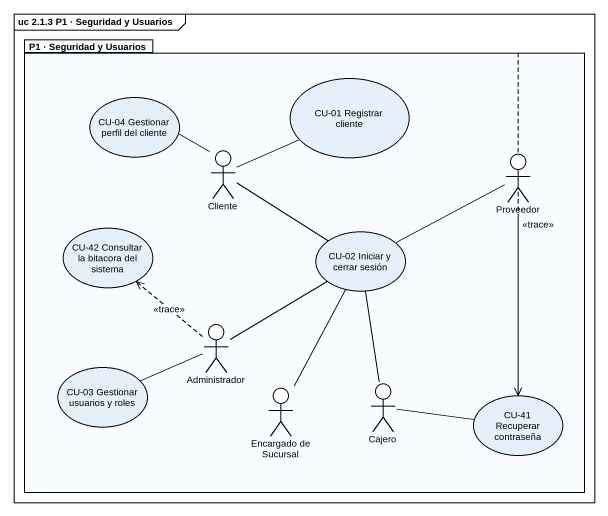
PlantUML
@startuml
mainframe uc 2.1.3 P1 · Seguridad y Usuarios
package "P1 · Seguridad y Usuarios" as P1_Seguridad_y_Usuarios {
  usecase "CU-04 Gestionar perfil del cliente" as CU_04_Gestionar_perfil_del
  usecase "CU-01 Registrar cliente" as CU_01_Registrar_cliente
  actor Cliente
  actor Proveedor
  usecase "CU-42 Consultar la bitacora del sistema" as CU_42_Consultar_la_bitacora
  usecase "CU-02 Iniciar y cerrar sesión" as CU_02_Iniciar_y_cerrar
  actor Administrador
  usecase "CU-03 Gestionar usuarios y roles" as CU_03_Gestionar_usuarios_y
  actor "Encargado de Sucursal" as Encargado_de_Sucursal
  actor Cajero
  usecase "CU-41 Recuperar contraseña" as CU_41_Recuperar_contraseña
}
P1_Seguridad_y_Usuarios ..> CU_41_Recuperar_contraseña : <<trace>>
Cliente -up- CU_04_Gestionar_perfil_del
Cliente -right- CU_01_Registrar_cliente
Cliente -right- CU_02_Iniciar_y_cerrar
Proveedor -left- CU_02_Iniciar_y_cerrar
Proveedor -- CU_41_Recuperar_contraseña
Administrador .up.> CU_42_Consultar_la_bitacora : <<trace>>
Administrador -up- CU_02_Iniciar_y_cerrar
Administrador -left- CU_03_Gestionar_usuarios_y
Encargado_de_Sucursal -up- CU_02_Iniciar_y_cerrar
Cajero -up- CU_02_Iniciar_y_cerrar
Cajero -right- CU_41_Recuperar_contraseña
@enduml
